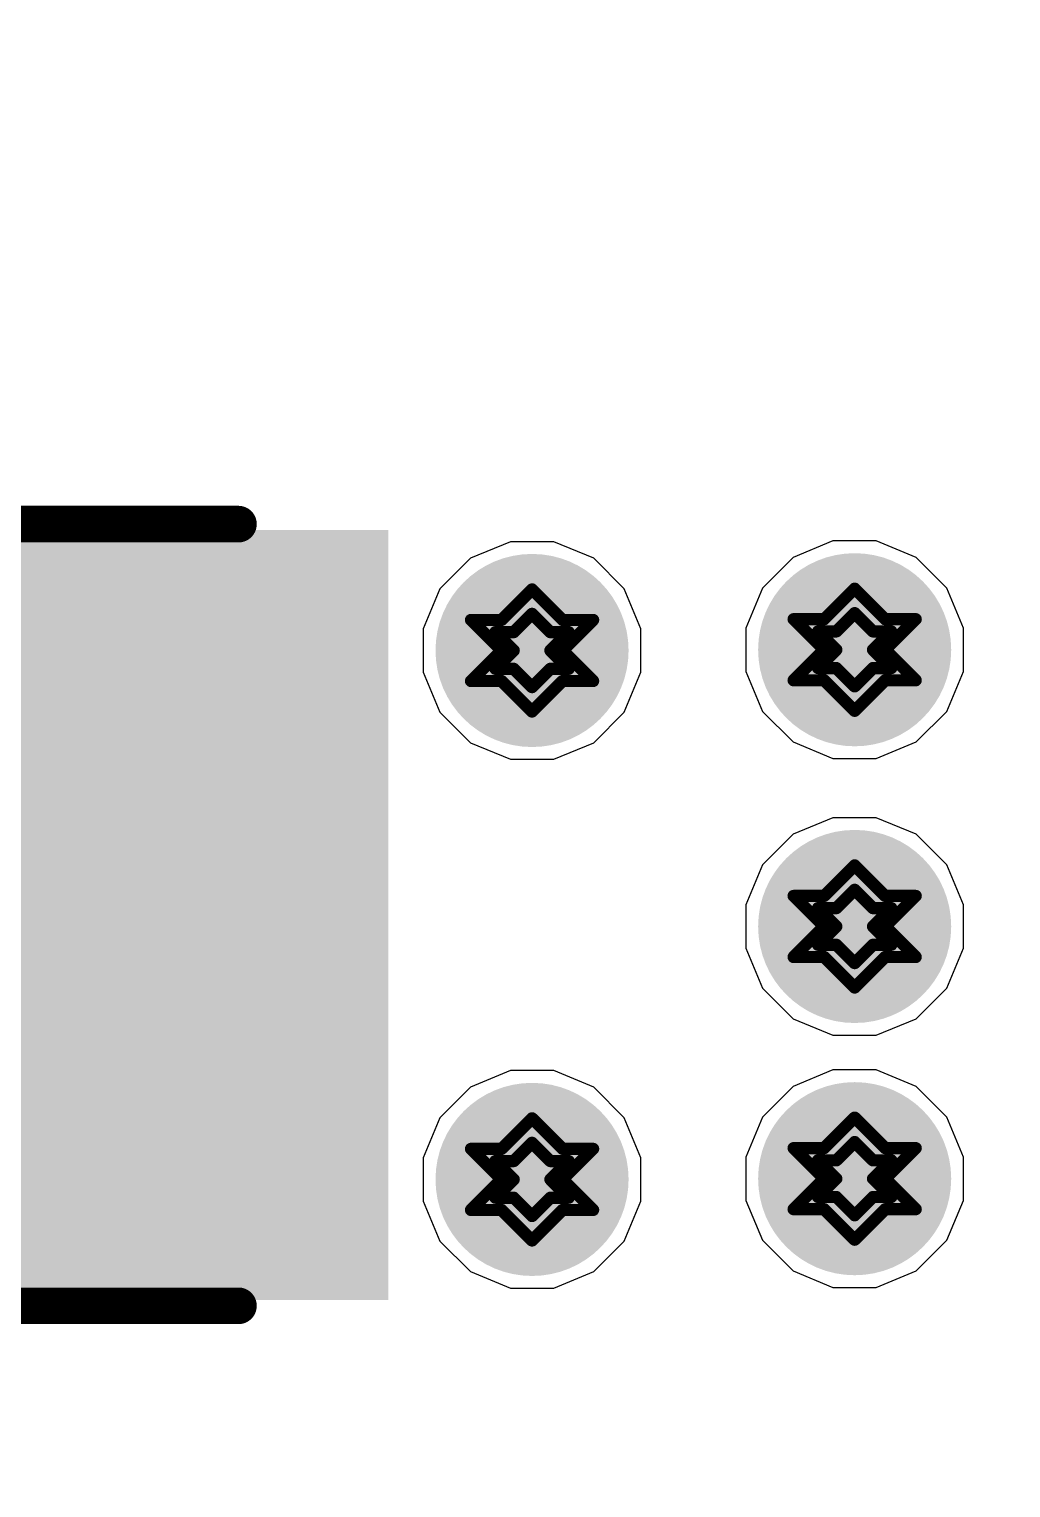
# Model space of a CAD drawing. Header units: inches. Extents: x -2.7 to 10.9, y -2.9 to 7.4.
# Drawn here: x 1.5075 to 1.6683, y -1.1561 to -0.9173 of the extents above; entities that cross this region are included whole.
import ezdxf

# ---------------------------------------------------------------- set-up
doc = ezdxf.new("R2010")
doc.units = ezdxf.units.IN
doc.header["$MEASUREMENT"] = 0
for name, color, linetype in [('Board Outline', 216, 'Continuous'), ('Bottom Layer', 5, 'Continuous'), ('Bottom Overlay', 54, 'Continuous'), ('Bottom Paste', 16, 'Continuous'), ('Bottom Solder', 6, 'Continuous'), ('Drill Drawing', 1, 'Continuous'), ('Layer 2', 16, 'Continuous'), ('Layer 3', 76, 'Continuous'), ('Top Layer', 1, 'Continuous'), ('Top Solder', 216, 'Continuous'), ('Via Holes', 16, 'Continuous')]:
    doc.layers.add(name, color=color, linetype=linetype)

# ---------------------------------------------------------------- blocks, each defined once
blk = doc.blocks.new('CASE_B_B_325')
at = {"layer": 'Bottom Layer'}
for points in [[(-0.03346, 0.05906), (-0.03346, -0.05906), (-0.10039, -0.05906), (-0.10039, 0.05906)], [(0.10039, 0.05906), (0.10039, -0.05906), (0.03346, -0.05906), (0.03346, 0.05906)]]:
    blk.add_hatch(color=5, dxfattribs=at).paths.add_polyline_path(points)
at = {"layer": 'Bottom Paste'}
for points in [[(-0.03346, 0.05906), (-0.03346, -0.05906), (-0.10039, -0.05906), (-0.10039, 0.05906)], [(0.10039, 0.05906), (0.10039, -0.05906), (0.03346, -0.05906), (0.03346, 0.05906)]]:
    blk.add_hatch(color=16, dxfattribs=at).paths.add_polyline_path(points)
at = {"layer": 'Bottom Solder'}
for points in [[(-0.02946, 0.06306), (-0.02946, -0.06306), (-0.10439, -0.06306), (-0.10439, 0.06306)], [(0.10439, 0.06306), (0.10439, -0.06306), (0.02946, -0.06306), (0.02946, 0.06306)]]:
    blk.add_hatch(color=6, dxfattribs=at).paths.add_polyline_path(points)
at = {"layer": 'Bottom Overlay'}
for points in [[(-0.07615, 0.064, 0.006, 0.006, 0), (0.07985, 0.064, 0.006, 0.006, 0)], [(-0.119, -0.016, 0.005, 0.005, 0), (-0.119, 0.01, 0.005, 0.005, 0)], [(-0.132, -0.002, 0.005, 0.005, 0), (-0.106, -0.002, 0.005, 0.005, 0)], [(-0.07615, -0.064, 0.006, 0.006, 0), (0.07985, -0.064, 0.006, 0.006, 0)]]:
    blk.add_lwpolyline(points, format="xyseb", dxfattribs=at)
for points in [[(-0.07765, 0.064, 0.003, 0.003, 1), (-0.07465, 0.064, 0.003, 0.003, 1)], [(0.07835, 0.064, 0.003, 0.003, 1), (0.08135, 0.064, 0.003, 0.003, 1)], [(-0.12025, 0.01, 0.0025, 0.0025, 1), (-0.11775, 0.01, 0.0025, 0.0025, 1)], [(-0.13325, -0.002, 0.0025, 0.0025, 1), (-0.13075, -0.002, 0.0025, 0.0025, 1)], [(-0.10725, -0.002, 0.0025, 0.0025, 1), (-0.10475, -0.002, 0.0025, 0.0025, 1)], [(-0.12025, -0.016, 0.0025, 0.0025, 1), (-0.11775, -0.016, 0.0025, 0.0025, 1)], [(-0.07765, -0.064, 0.003, 0.003, 1), (-0.07465, -0.064, 0.003, 0.003, 1)], [(0.07835, -0.064, 0.003, 0.003, 1), (0.08135, -0.064, 0.003, 0.003, 1)]]:
    blk.add_lwpolyline(points, format="xyseb", close=True, dxfattribs=at)

msp = doc.modelspace()

# ---------------------------------------------------------------- hatches: boundary and pattern name
at = {"layer": 'Bottom Layer'}
h = msp.add_hatch(color=5, dxfattribs=at)
edge = h.paths.add_edge_path()
edge.add_arc((1.58986, -1.019), 0.01181, 0, 360)
h = msp.add_hatch(color=5, dxfattribs=at)
edge = h.paths.add_edge_path()
edge.add_arc((1.64269, -1.01888), 0.01181, 0, 360)
h = msp.add_hatch(color=5, dxfattribs=at)
edge = h.paths.add_edge_path()
edge.add_arc((1.64269, -1.06419), 0.01181, 0, 360)
h = msp.add_hatch(color=5, dxfattribs=at)
edge = h.paths.add_edge_path()
edge.add_arc((1.58986, -1.10561), 0.01181, 0, 360)
h = msp.add_hatch(color=5, dxfattribs=at)
edge = h.paths.add_edge_path()
edge.add_arc((1.64269, -1.10549), 0.01181, 0, 360)
at = {"layer": 'Bottom Solder'}
h = msp.add_hatch(color=6, dxfattribs=at)
edge = h.paths.add_edge_path()
edge.add_arc((1.64269, -1.01888), 0.01581, 0, 360)
h = msp.add_hatch(color=6, dxfattribs=at)
edge = h.paths.add_edge_path()
edge.add_arc((1.58986, -1.019), 0.01581, 0, 360)
h = msp.add_hatch(color=6, dxfattribs=at)
edge = h.paths.add_edge_path()
edge.add_arc((1.64269, -1.06419), 0.01581, 0, 360)
h = msp.add_hatch(color=6, dxfattribs=at)
edge = h.paths.add_edge_path()
edge.add_arc((1.58986, -1.10561), 0.01581, 0, 360)
h = msp.add_hatch(color=6, dxfattribs=at)
edge = h.paths.add_edge_path()
edge.add_arc((1.64269, -1.10549), 0.01581, 0, 360)
at = {"layer": 'Layer 2'}
h = msp.add_hatch(color=16, dxfattribs=at)
edge = h.paths.add_edge_path()
edge.add_arc((1.58986, -1.019), 0.01181, 0, 360)
h = msp.add_hatch(color=16, dxfattribs=at)
edge = h.paths.add_edge_path()
edge.add_arc((1.64269, -1.01888), 0.01181, 0, 360)
h = msp.add_hatch(color=16, dxfattribs=at)
edge = h.paths.add_edge_path()
edge.add_arc((1.64269, -1.06419), 0.01181, 0, 360)
h = msp.add_hatch(color=16, dxfattribs=at)
edge = h.paths.add_edge_path()
edge.add_arc((1.58986, -1.10561), 0.01181, 0, 360)
h = msp.add_hatch(color=16, dxfattribs=at)
edge = h.paths.add_edge_path()
edge.add_arc((1.64269, -1.10549), 0.01181, 0, 360)
at = {"layer": 'Layer 3'}
h = msp.add_hatch(color=76, dxfattribs=at)
edge = h.paths.add_edge_path()
edge.add_arc((1.58986, -1.019), 0.01181, 0, 360)
h = msp.add_hatch(color=76, dxfattribs=at)
edge = h.paths.add_edge_path()
edge.add_arc((1.64269, -1.01888), 0.01181, 0, 360)
h = msp.add_hatch(color=76, dxfattribs=at)
edge = h.paths.add_edge_path()
edge.add_arc((1.64269, -1.06419), 0.01181, 0, 360)
h = msp.add_hatch(color=76, dxfattribs=at)
edge = h.paths.add_edge_path()
edge.add_arc((1.58986, -1.10561), 0.01181, 0, 360)
h = msp.add_hatch(color=76, dxfattribs=at)
edge = h.paths.add_edge_path()
edge.add_arc((1.64269, -1.10549), 0.01181, 0, 360)
at = {"layer": 'Top Layer'}
h = msp.add_hatch(color=1, dxfattribs=at)
edge = h.paths.add_edge_path()
edge.add_arc((1.58986, -1.019), 0.01181, 0, 360)
h = msp.add_hatch(color=1, dxfattribs=at)
edge = h.paths.add_edge_path()
edge.add_arc((1.64269, -1.01888), 0.01181, 0, 360)
h = msp.add_hatch(color=1, dxfattribs=at)
edge = h.paths.add_edge_path()
edge.add_arc((1.64269, -1.06419), 0.01181, 0, 360)
h = msp.add_hatch(color=1, dxfattribs=at)
edge = h.paths.add_edge_path()
edge.add_arc((1.58986, -1.10561), 0.01181, 0, 360)
h = msp.add_hatch(color=1, dxfattribs=at)
edge = h.paths.add_edge_path()
edge.add_arc((1.64269, -1.10549), 0.01181, 0, 360)
at = {"layer": 'Top Solder'}
h = msp.add_hatch(color=216, dxfattribs=at)
edge = h.paths.add_edge_path()
edge.add_arc((1.64269, -1.01888), 0.01581, 0, 360)
h = msp.add_hatch(color=216, dxfattribs=at)
edge = h.paths.add_edge_path()
edge.add_arc((1.58986, -1.019), 0.01581, 0, 360)
h = msp.add_hatch(color=216, dxfattribs=at)
edge = h.paths.add_edge_path()
edge.add_arc((1.64269, -1.06419), 0.01581, 0, 360)
h = msp.add_hatch(color=216, dxfattribs=at)
edge = h.paths.add_edge_path()
edge.add_arc((1.58986, -1.10561), 0.01581, 0, 360)
h = msp.add_hatch(color=216, dxfattribs=at)
edge = h.paths.add_edge_path()
edge.add_arc((1.64269, -1.10549), 0.01581, 0, 360)
at = {"layer": 'Via Holes'}
h = msp.add_hatch(color=7, dxfattribs=at)
edge = h.paths.add_edge_path()
edge.add_arc((1.58986, -1.019), 0.00591, 0, 360)
h = msp.add_hatch(color=7, dxfattribs=at)
edge = h.paths.add_edge_path()
edge.add_arc((1.64269, -1.01888), 0.00591, 0, 360)
h = msp.add_hatch(color=7, dxfattribs=at)
edge = h.paths.add_edge_path()
edge.add_arc((1.64269, -1.06419), 0.00591, 0, 360)
h = msp.add_hatch(color=7, dxfattribs=at)
edge = h.paths.add_edge_path()
edge.add_arc((1.58986, -1.10561), 0.00591, 0, 360)
h = msp.add_hatch(color=7, dxfattribs=at)
edge = h.paths.add_edge_path()
edge.add_arc((1.64269, -1.10549), 0.00591, 0, 360)

# ---------------------------------------------------------------- linework, layer by layer
at = {"layer": 'Board Outline'}
msp.add_lwpolyline([(2.84412, -0.24125, 0.005, 0.005, -0.741893), (-2.49969, -1.37795, 0.005, 0.005, 0)], format="xyseb", dxfattribs=at)
at = {"layer": 'Drill Drawing'}
for points in [[(1.63769, -1.01388, 0.002, 0.002, 0), (1.64269, -1.00888, 0.002, 0.002, 0)], [(1.64269, -1.00888, 0.002, 0.002, 0), (1.64769, -1.01388, 0.002, 0.002, 0)], [(1.58486, -1.014, 0.002, 0.002, 0), (1.58986, -1.009, 0.002, 0.002, 0)], [(1.58986, -1.009, 0.002, 0.002, 0), (1.59486, -1.014, 0.002, 0.002, 0)], [(1.58686, -1.016, 0.002, 0.002, 0), (1.58986, -1.013, 0.002, 0.002, 0)], [(1.58986, -1.013, 0.002, 0.002, 0), (1.59286, -1.016, 0.002, 0.002, 0)], [(1.63969, -1.01588, 0.002, 0.002, 0), (1.64269, -1.01288, 0.002, 0.002, 0)], [(1.64269, -1.01288, 0.002, 0.002, 0), (1.64569, -1.01588, 0.002, 0.002, 0)], [(1.57986, -1.014, 0.002, 0.002, 0), (1.58486, -1.019, 0.002, 0.002, 0)], [(1.57986, -1.014, 0.002, 0.002, 0), (1.58486, -1.014, 0.002, 0.002, 0)], [(1.58386, -1.016, 0.002, 0.002, 0), (1.58686, -1.019, 0.002, 0.002, 0)], [(1.58386, -1.016, 0.002, 0.002, 0), (1.58686, -1.016, 0.002, 0.002, 0)], [(1.59286, -1.016, 0.002, 0.002, 0), (1.59586, -1.016, 0.002, 0.002, 0)], [(1.59286, -1.019, 0.002, 0.002, 0), (1.59586, -1.016, 0.002, 0.002, 0)], [(1.59486, -1.014, 0.002, 0.002, 0), (1.59986, -1.014, 0.002, 0.002, 0)], [(1.59486, -1.019, 0.002, 0.002, 0), (1.59986, -1.014, 0.002, 0.002, 0)], [(1.63269, -1.01388, 0.002, 0.002, 0), (1.63769, -1.01888, 0.002, 0.002, 0)], [(1.63269, -1.01388, 0.002, 0.002, 0), (1.63769, -1.01388, 0.002, 0.002, 0)], [(1.63669, -1.01588, 0.002, 0.002, 0), (1.63969, -1.01888, 0.002, 0.002, 0)], [(1.63669, -1.01588, 0.002, 0.002, 0), (1.63969, -1.01588, 0.002, 0.002, 0)], [(1.64569, -1.01588, 0.002, 0.002, 0), (1.64869, -1.01588, 0.002, 0.002, 0)], [(1.64569, -1.01888, 0.002, 0.002, 0), (1.64869, -1.01588, 0.002, 0.002, 0)], [(1.64769, -1.01388, 0.002, 0.002, 0), (1.65269, -1.01388, 0.002, 0.002, 0)], [(1.64769, -1.01888, 0.002, 0.002, 0), (1.65269, -1.01388, 0.002, 0.002, 0)], [(1.57986, -1.024, 0.002, 0.002, 0), (1.58486, -1.019, 0.002, 0.002, 0)], [(1.58386, -1.022, 0.002, 0.002, 0), (1.58686, -1.019, 0.002, 0.002, 0)], [(1.59286, -1.019, 0.002, 0.002, 0), (1.59586, -1.022, 0.002, 0.002, 0)], [(1.59486, -1.019, 0.002, 0.002, 0), (1.59986, -1.024, 0.002, 0.002, 0)], [(1.63269, -1.02388, 0.002, 0.002, 0), (1.63769, -1.01888, 0.002, 0.002, 0)], [(1.63669, -1.02188, 0.002, 0.002, 0), (1.63969, -1.01888, 0.002, 0.002, 0)], [(1.64569, -1.01888, 0.002, 0.002, 0), (1.64869, -1.02188, 0.002, 0.002, 0)], [(1.64769, -1.01888, 0.002, 0.002, 0), (1.65269, -1.02388, 0.002, 0.002, 0)], [(1.58386, -1.022, 0.002, 0.002, 0), (1.58686, -1.022, 0.002, 0.002, 0)], [(1.58686, -1.022, 0.002, 0.002, 0), (1.58986, -1.025, 0.002, 0.002, 0)], [(1.58986, -1.025, 0.002, 0.002, 0), (1.59286, -1.022, 0.002, 0.002, 0)], [(1.59286, -1.022, 0.002, 0.002, 0), (1.59586, -1.022, 0.002, 0.002, 0)], [(1.63669, -1.02188, 0.002, 0.002, 0), (1.63969, -1.02188, 0.002, 0.002, 0)], [(1.63969, -1.02188, 0.002, 0.002, 0), (1.64269, -1.02488, 0.002, 0.002, 0)], [(1.64269, -1.02488, 0.002, 0.002, 0), (1.64569, -1.02188, 0.002, 0.002, 0)], [(1.64569, -1.02188, 0.002, 0.002, 0), (1.64869, -1.02188, 0.002, 0.002, 0)], [(1.57986, -1.024, 0.002, 0.002, 0), (1.58486, -1.024, 0.002, 0.002, 0)], [(1.58486, -1.024, 0.002, 0.002, 0), (1.58986, -1.029, 0.002, 0.002, 0)], [(1.58986, -1.029, 0.002, 0.002, 0), (1.59486, -1.024, 0.002, 0.002, 0)], [(1.59486, -1.024, 0.002, 0.002, 0), (1.59986, -1.024, 0.002, 0.002, 0)], [(1.63269, -1.02388, 0.002, 0.002, 0), (1.63769, -1.02388, 0.002, 0.002, 0)], [(1.63769, -1.02388, 0.002, 0.002, 0), (1.64269, -1.02888, 0.002, 0.002, 0)], [(1.64269, -1.02888, 0.002, 0.002, 0), (1.64769, -1.02388, 0.002, 0.002, 0)], [(1.64769, -1.02388, 0.002, 0.002, 0), (1.65269, -1.02388, 0.002, 0.002, 0)], [(1.63769, -1.05919, 0.002, 0.002, 0), (1.64269, -1.05419, 0.002, 0.002, 0)], [(1.64269, -1.05419, 0.002, 0.002, 0), (1.64769, -1.05919, 0.002, 0.002, 0)], [(1.63969, -1.06119, 0.002, 0.002, 0), (1.64269, -1.05819, 0.002, 0.002, 0)], [(1.64269, -1.05819, 0.002, 0.002, 0), (1.64569, -1.06119, 0.002, 0.002, 0)], [(1.63269, -1.05919, 0.002, 0.002, 0), (1.63769, -1.06419, 0.002, 0.002, 0)], [(1.63269, -1.05919, 0.002, 0.002, 0), (1.63769, -1.05919, 0.002, 0.002, 0)], [(1.63669, -1.06119, 0.002, 0.002, 0), (1.63969, -1.06419, 0.002, 0.002, 0)], [(1.63669, -1.06119, 0.002, 0.002, 0), (1.63969, -1.06119, 0.002, 0.002, 0)], [(1.64569, -1.06119, 0.002, 0.002, 0), (1.64869, -1.06119, 0.002, 0.002, 0)], [(1.64569, -1.06419, 0.002, 0.002, 0), (1.64869, -1.06119, 0.002, 0.002, 0)], [(1.64769, -1.05919, 0.002, 0.002, 0), (1.65269, -1.05919, 0.002, 0.002, 0)], [(1.64769, -1.06419, 0.002, 0.002, 0), (1.65269, -1.05919, 0.002, 0.002, 0)], [(1.63269, -1.06919, 0.002, 0.002, 0), (1.63769, -1.06419, 0.002, 0.002, 0)], [(1.63669, -1.06719, 0.002, 0.002, 0), (1.63969, -1.06419, 0.002, 0.002, 0)], [(1.64569, -1.06419, 0.002, 0.002, 0), (1.64869, -1.06719, 0.002, 0.002, 0)], [(1.64769, -1.06419, 0.002, 0.002, 0), (1.65269, -1.06919, 0.002, 0.002, 0)], [(1.63669, -1.06719, 0.002, 0.002, 0), (1.63969, -1.06719, 0.002, 0.002, 0)], [(1.63969, -1.06719, 0.002, 0.002, 0), (1.64269, -1.07019, 0.002, 0.002, 0)], [(1.64269, -1.07019, 0.002, 0.002, 0), (1.64569, -1.06719, 0.002, 0.002, 0)], [(1.64569, -1.06719, 0.002, 0.002, 0), (1.64869, -1.06719, 0.002, 0.002, 0)], [(1.63269, -1.06919, 0.002, 0.002, 0), (1.63769, -1.06919, 0.002, 0.002, 0)], [(1.63769, -1.06919, 0.002, 0.002, 0), (1.64269, -1.07419, 0.002, 0.002, 0)], [(1.64269, -1.07419, 0.002, 0.002, 0), (1.64769, -1.06919, 0.002, 0.002, 0)], [(1.64769, -1.06919, 0.002, 0.002, 0), (1.65269, -1.06919, 0.002, 0.002, 0)], [(1.58486, -1.10061, 0.002, 0.002, 0), (1.58986, -1.09561, 0.002, 0.002, 0)], [(1.58986, -1.09561, 0.002, 0.002, 0), (1.59486, -1.10061, 0.002, 0.002, 0)], [(1.63769, -1.10049, 0.002, 0.002, 0), (1.64269, -1.09549, 0.002, 0.002, 0)], [(1.64269, -1.09549, 0.002, 0.002, 0), (1.64769, -1.10049, 0.002, 0.002, 0)], [(1.58686, -1.10261, 0.002, 0.002, 0), (1.58986, -1.09961, 0.002, 0.002, 0)], [(1.58986, -1.09961, 0.002, 0.002, 0), (1.59286, -1.10261, 0.002, 0.002, 0)], [(1.63969, -1.10249, 0.002, 0.002, 0), (1.64269, -1.09949, 0.002, 0.002, 0)], [(1.64269, -1.09949, 0.002, 0.002, 0), (1.64569, -1.10249, 0.002, 0.002, 0)], [(1.57986, -1.10061, 0.002, 0.002, 0), (1.58486, -1.10561, 0.002, 0.002, 0)], [(1.57986, -1.10061, 0.002, 0.002, 0), (1.58486, -1.10061, 0.002, 0.002, 0)], [(1.59486, -1.10061, 0.002, 0.002, 0), (1.59986, -1.10061, 0.002, 0.002, 0)], [(1.59486, -1.10561, 0.002, 0.002, 0), (1.59986, -1.10061, 0.002, 0.002, 0)], [(1.63269, -1.10049, 0.002, 0.002, 0), (1.63769, -1.10549, 0.002, 0.002, 0)], [(1.63269, -1.10049, 0.002, 0.002, 0), (1.63769, -1.10049, 0.002, 0.002, 0)], [(1.64769, -1.10049, 0.002, 0.002, 0), (1.65269, -1.10049, 0.002, 0.002, 0)], [(1.64769, -1.10549, 0.002, 0.002, 0), (1.65269, -1.10049, 0.002, 0.002, 0)], [(1.58386, -1.10261, 0.002, 0.002, 0), (1.58686, -1.10561, 0.002, 0.002, 0)], [(1.58386, -1.10261, 0.002, 0.002, 0), (1.58686, -1.10261, 0.002, 0.002, 0)], [(1.59286, -1.10261, 0.002, 0.002, 0), (1.59586, -1.10261, 0.002, 0.002, 0)], [(1.59286, -1.10561, 0.002, 0.002, 0), (1.59586, -1.10261, 0.002, 0.002, 0)], [(1.63669, -1.10249, 0.002, 0.002, 0), (1.63969, -1.10549, 0.002, 0.002, 0)], [(1.63669, -1.10249, 0.002, 0.002, 0), (1.63969, -1.10249, 0.002, 0.002, 0)], [(1.64569, -1.10249, 0.002, 0.002, 0), (1.64869, -1.10249, 0.002, 0.002, 0)], [(1.64569, -1.10549, 0.002, 0.002, 0), (1.64869, -1.10249, 0.002, 0.002, 0)], [(1.57986, -1.11061, 0.002, 0.002, 0), (1.58486, -1.10561, 0.002, 0.002, 0)], [(1.58386, -1.10861, 0.002, 0.002, 0), (1.58686, -1.10561, 0.002, 0.002, 0)], [(1.59286, -1.10561, 0.002, 0.002, 0), (1.59586, -1.10861, 0.002, 0.002, 0)], [(1.59486, -1.10561, 0.002, 0.002, 0), (1.59986, -1.11061, 0.002, 0.002, 0)], [(1.63269, -1.11049, 0.002, 0.002, 0), (1.63769, -1.10549, 0.002, 0.002, 0)], [(1.63669, -1.10849, 0.002, 0.002, 0), (1.63969, -1.10549, 0.002, 0.002, 0)], [(1.64569, -1.10549, 0.002, 0.002, 0), (1.64869, -1.10849, 0.002, 0.002, 0)], [(1.64769, -1.10549, 0.002, 0.002, 0), (1.65269, -1.11049, 0.002, 0.002, 0)], [(1.58386, -1.10861, 0.002, 0.002, 0), (1.58686, -1.10861, 0.002, 0.002, 0)], [(1.58686, -1.10861, 0.002, 0.002, 0), (1.58986, -1.11161, 0.002, 0.002, 0)], [(1.58986, -1.11161, 0.002, 0.002, 0), (1.59286, -1.10861, 0.002, 0.002, 0)], [(1.59286, -1.10861, 0.002, 0.002, 0), (1.59586, -1.10861, 0.002, 0.002, 0)], [(1.63669, -1.10849, 0.002, 0.002, 0), (1.63969, -1.10849, 0.002, 0.002, 0)], [(1.63969, -1.10849, 0.002, 0.002, 0), (1.64269, -1.11149, 0.002, 0.002, 0)], [(1.64269, -1.11149, 0.002, 0.002, 0), (1.64569, -1.10849, 0.002, 0.002, 0)], [(1.64569, -1.10849, 0.002, 0.002, 0), (1.64869, -1.10849, 0.002, 0.002, 0)], [(1.57986, -1.11061, 0.002, 0.002, 0), (1.58486, -1.11061, 0.002, 0.002, 0)], [(1.58486, -1.11061, 0.002, 0.002, 0), (1.58986, -1.11561, 0.002, 0.002, 0)], [(1.58986, -1.11561, 0.002, 0.002, 0), (1.59486, -1.11061, 0.002, 0.002, 0)], [(1.59486, -1.11061, 0.002, 0.002, 0), (1.59986, -1.11061, 0.002, 0.002, 0)], [(1.63269, -1.11049, 0.002, 0.002, 0), (1.63769, -1.11049, 0.002, 0.002, 0)], [(1.63769, -1.11049, 0.002, 0.002, 0), (1.64269, -1.11549, 0.002, 0.002, 0)], [(1.64269, -1.11549, 0.002, 0.002, 0), (1.64769, -1.11049, 0.002, 0.002, 0)], [(1.64769, -1.11049, 0.002, 0.002, 0), (1.65269, -1.11049, 0.002, 0.002, 0)]]:
    msp.add_lwpolyline(points, format="xyseb", dxfattribs=at)
for points in [[(1.64219, -1.00888, 0.001, 0.001, 1), (1.64319, -1.00888, 0.001, 0.001, 1)], [(1.64219, -1.00888, 0.001, 0.001, 1), (1.64319, -1.00888, 0.001, 0.001, 1)], [(1.58936, -1.009, 0.001, 0.001, 1), (1.59036, -1.009, 0.001, 0.001, 1)], [(1.58936, -1.009, 0.001, 0.001, 1), (1.59036, -1.009, 0.001, 0.001, 1)], [(1.58936, -1.013, 0.001, 0.001, 1), (1.59036, -1.013, 0.001, 0.001, 1)], [(1.58936, -1.013, 0.001, 0.001, 1), (1.59036, -1.013, 0.001, 0.001, 1)], [(1.64219, -1.01288, 0.001, 0.001, 1), (1.64319, -1.01288, 0.001, 0.001, 1)], [(1.64219, -1.01288, 0.001, 0.001, 1), (1.64319, -1.01288, 0.001, 0.001, 1)], [(1.57936, -1.014, 0.001, 0.001, 1), (1.58036, -1.014, 0.001, 0.001, 1)], [(1.57936, -1.014, 0.001, 0.001, 1), (1.58036, -1.014, 0.001, 0.001, 1)], [(1.58336, -1.016, 0.001, 0.001, 1), (1.58436, -1.016, 0.001, 0.001, 1)], [(1.58336, -1.016, 0.001, 0.001, 1), (1.58436, -1.016, 0.001, 0.001, 1)], [(1.58436, -1.014, 0.001, 0.001, 1), (1.58536, -1.014, 0.001, 0.001, 1)], [(1.58436, -1.014, 0.001, 0.001, 1), (1.58536, -1.014, 0.001, 0.001, 1)], [(1.58636, -1.016, 0.001, 0.001, 1), (1.58736, -1.016, 0.001, 0.001, 1)], [(1.58636, -1.016, 0.001, 0.001, 1), (1.58736, -1.016, 0.001, 0.001, 1)], [(1.59236, -1.016, 0.001, 0.001, 1), (1.59336, -1.016, 0.001, 0.001, 1)], [(1.59236, -1.016, 0.001, 0.001, 1), (1.59336, -1.016, 0.001, 0.001, 1)], [(1.59436, -1.014, 0.001, 0.001, 1), (1.59536, -1.014, 0.001, 0.001, 1)], [(1.59436, -1.014, 0.001, 0.001, 1), (1.59536, -1.014, 0.001, 0.001, 1)], [(1.59536, -1.016, 0.001, 0.001, 1), (1.59636, -1.016, 0.001, 0.001, 1)], [(1.59536, -1.016, 0.001, 0.001, 1), (1.59636, -1.016, 0.001, 0.001, 1)], [(1.59936, -1.014, 0.001, 0.001, 1), (1.60036, -1.014, 0.001, 0.001, 1)], [(1.59936, -1.014, 0.001, 0.001, 1), (1.60036, -1.014, 0.001, 0.001, 1)], [(1.63219, -1.01388, 0.001, 0.001, 1), (1.63319, -1.01388, 0.001, 0.001, 1)], [(1.63219, -1.01388, 0.001, 0.001, 1), (1.63319, -1.01388, 0.001, 0.001, 1)], [(1.63619, -1.01588, 0.001, 0.001, 1), (1.63719, -1.01588, 0.001, 0.001, 1)], [(1.63619, -1.01588, 0.001, 0.001, 1), (1.63719, -1.01588, 0.001, 0.001, 1)], [(1.63719, -1.01388, 0.001, 0.001, 1), (1.63819, -1.01388, 0.001, 0.001, 1)], [(1.63719, -1.01388, 0.001, 0.001, 1), (1.63819, -1.01388, 0.001, 0.001, 1)], [(1.63919, -1.01588, 0.001, 0.001, 1), (1.64019, -1.01588, 0.001, 0.001, 1)], [(1.63919, -1.01588, 0.001, 0.001, 1), (1.64019, -1.01588, 0.001, 0.001, 1)], [(1.64519, -1.01588, 0.001, 0.001, 1), (1.64619, -1.01588, 0.001, 0.001, 1)], [(1.64519, -1.01588, 0.001, 0.001, 1), (1.64619, -1.01588, 0.001, 0.001, 1)], [(1.64719, -1.01388, 0.001, 0.001, 1), (1.64819, -1.01388, 0.001, 0.001, 1)], [(1.64719, -1.01388, 0.001, 0.001, 1), (1.64819, -1.01388, 0.001, 0.001, 1)], [(1.64819, -1.01588, 0.001, 0.001, 1), (1.64919, -1.01588, 0.001, 0.001, 1)], [(1.64819, -1.01588, 0.001, 0.001, 1), (1.64919, -1.01588, 0.001, 0.001, 1)], [(1.65219, -1.01388, 0.001, 0.001, 1), (1.65319, -1.01388, 0.001, 0.001, 1)], [(1.65219, -1.01388, 0.001, 0.001, 1), (1.65319, -1.01388, 0.001, 0.001, 1)], [(1.58436, -1.019, 0.001, 0.001, 1), (1.58536, -1.019, 0.001, 0.001, 1)], [(1.58436, -1.019, 0.001, 0.001, 1), (1.58536, -1.019, 0.001, 0.001, 1)], [(1.58636, -1.019, 0.001, 0.001, 1), (1.58736, -1.019, 0.001, 0.001, 1)], [(1.58636, -1.019, 0.001, 0.001, 1), (1.58736, -1.019, 0.001, 0.001, 1)], [(1.59236, -1.019, 0.001, 0.001, 1), (1.59336, -1.019, 0.001, 0.001, 1)], [(1.59236, -1.019, 0.001, 0.001, 1), (1.59336, -1.019, 0.001, 0.001, 1)], [(1.59436, -1.019, 0.001, 0.001, 1), (1.59536, -1.019, 0.001, 0.001, 1)], [(1.59436, -1.019, 0.001, 0.001, 1), (1.59536, -1.019, 0.001, 0.001, 1)], [(1.63719, -1.01888, 0.001, 0.001, 1), (1.63819, -1.01888, 0.001, 0.001, 1)], [(1.63719, -1.01888, 0.001, 0.001, 1), (1.63819, -1.01888, 0.001, 0.001, 1)], [(1.63919, -1.01888, 0.001, 0.001, 1), (1.64019, -1.01888, 0.001, 0.001, 1)], [(1.63919, -1.01888, 0.001, 0.001, 1), (1.64019, -1.01888, 0.001, 0.001, 1)], [(1.64519, -1.01888, 0.001, 0.001, 1), (1.64619, -1.01888, 0.001, 0.001, 1)], [(1.64519, -1.01888, 0.001, 0.001, 1), (1.64619, -1.01888, 0.001, 0.001, 1)], [(1.64719, -1.01888, 0.001, 0.001, 1), (1.64819, -1.01888, 0.001, 0.001, 1)], [(1.64719, -1.01888, 0.001, 0.001, 1), (1.64819, -1.01888, 0.001, 0.001, 1)], [(1.58336, -1.022, 0.001, 0.001, 1), (1.58436, -1.022, 0.001, 0.001, 1)], [(1.58336, -1.022, 0.001, 0.001, 1), (1.58436, -1.022, 0.001, 0.001, 1)], [(1.58636, -1.022, 0.001, 0.001, 1), (1.58736, -1.022, 0.001, 0.001, 1)], [(1.58636, -1.022, 0.001, 0.001, 1), (1.58736, -1.022, 0.001, 0.001, 1)], [(1.59236, -1.022, 0.001, 0.001, 1), (1.59336, -1.022, 0.001, 0.001, 1)], [(1.59236, -1.022, 0.001, 0.001, 1), (1.59336, -1.022, 0.001, 0.001, 1)], [(1.59536, -1.022, 0.001, 0.001, 1), (1.59636, -1.022, 0.001, 0.001, 1)], [(1.59536, -1.022, 0.001, 0.001, 1), (1.59636, -1.022, 0.001, 0.001, 1)], [(1.63619, -1.02188, 0.001, 0.001, 1), (1.63719, -1.02188, 0.001, 0.001, 1)], [(1.63619, -1.02188, 0.001, 0.001, 1), (1.63719, -1.02188, 0.001, 0.001, 1)], [(1.63919, -1.02188, 0.001, 0.001, 1), (1.64019, -1.02188, 0.001, 0.001, 1)], [(1.63919, -1.02188, 0.001, 0.001, 1), (1.64019, -1.02188, 0.001, 0.001, 1)], [(1.64519, -1.02188, 0.001, 0.001, 1), (1.64619, -1.02188, 0.001, 0.001, 1)], [(1.64519, -1.02188, 0.001, 0.001, 1), (1.64619, -1.02188, 0.001, 0.001, 1)], [(1.64819, -1.02188, 0.001, 0.001, 1), (1.64919, -1.02188, 0.001, 0.001, 1)], [(1.64819, -1.02188, 0.001, 0.001, 1), (1.64919, -1.02188, 0.001, 0.001, 1)], [(1.57936, -1.024, 0.001, 0.001, 1), (1.58036, -1.024, 0.001, 0.001, 1)], [(1.57936, -1.024, 0.001, 0.001, 1), (1.58036, -1.024, 0.001, 0.001, 1)], [(1.58436, -1.024, 0.001, 0.001, 1), (1.58536, -1.024, 0.001, 0.001, 1)], [(1.58436, -1.024, 0.001, 0.001, 1), (1.58536, -1.024, 0.001, 0.001, 1)], [(1.58936, -1.025, 0.001, 0.001, 1), (1.59036, -1.025, 0.001, 0.001, 1)], [(1.58936, -1.025, 0.001, 0.001, 1), (1.59036, -1.025, 0.001, 0.001, 1)], [(1.59436, -1.024, 0.001, 0.001, 1), (1.59536, -1.024, 0.001, 0.001, 1)], [(1.59436, -1.024, 0.001, 0.001, 1), (1.59536, -1.024, 0.001, 0.001, 1)], [(1.59936, -1.024, 0.001, 0.001, 1), (1.60036, -1.024, 0.001, 0.001, 1)], [(1.59936, -1.024, 0.001, 0.001, 1), (1.60036, -1.024, 0.001, 0.001, 1)], [(1.63219, -1.02388, 0.001, 0.001, 1), (1.63319, -1.02388, 0.001, 0.001, 1)], [(1.63219, -1.02388, 0.001, 0.001, 1), (1.63319, -1.02388, 0.001, 0.001, 1)], [(1.63719, -1.02388, 0.001, 0.001, 1), (1.63819, -1.02388, 0.001, 0.001, 1)], [(1.63719, -1.02388, 0.001, 0.001, 1), (1.63819, -1.02388, 0.001, 0.001, 1)], [(1.64219, -1.02488, 0.001, 0.001, 1), (1.64319, -1.02488, 0.001, 0.001, 1)], [(1.64219, -1.02488, 0.001, 0.001, 1), (1.64319, -1.02488, 0.001, 0.001, 1)], [(1.64719, -1.02388, 0.001, 0.001, 1), (1.64819, -1.02388, 0.001, 0.001, 1)], [(1.64719, -1.02388, 0.001, 0.001, 1), (1.64819, -1.02388, 0.001, 0.001, 1)], [(1.65219, -1.02388, 0.001, 0.001, 1), (1.65319, -1.02388, 0.001, 0.001, 1)], [(1.65219, -1.02388, 0.001, 0.001, 1), (1.65319, -1.02388, 0.001, 0.001, 1)], [(1.58936, -1.029, 0.001, 0.001, 1), (1.59036, -1.029, 0.001, 0.001, 1)], [(1.58936, -1.029, 0.001, 0.001, 1), (1.59036, -1.029, 0.001, 0.001, 1)], [(1.64219, -1.02888, 0.001, 0.001, 1), (1.64319, -1.02888, 0.001, 0.001, 1)], [(1.64219, -1.02888, 0.001, 0.001, 1), (1.64319, -1.02888, 0.001, 0.001, 1)], [(1.64219, -1.05419, 0.001, 0.001, 1), (1.64319, -1.05419, 0.001, 0.001, 1)], [(1.64219, -1.05419, 0.001, 0.001, 1), (1.64319, -1.05419, 0.001, 0.001, 1)], [(1.64219, -1.05819, 0.001, 0.001, 1), (1.64319, -1.05819, 0.001, 0.001, 1)], [(1.64219, -1.05819, 0.001, 0.001, 1), (1.64319, -1.05819, 0.001, 0.001, 1)], [(1.63219, -1.05919, 0.001, 0.001, 1), (1.63319, -1.05919, 0.001, 0.001, 1)], [(1.63219, -1.05919, 0.001, 0.001, 1), (1.63319, -1.05919, 0.001, 0.001, 1)], [(1.63619, -1.06119, 0.001, 0.001, 1), (1.63719, -1.06119, 0.001, 0.001, 1)], [(1.63619, -1.06119, 0.001, 0.001, 1), (1.63719, -1.06119, 0.001, 0.001, 1)], [(1.63719, -1.05919, 0.001, 0.001, 1), (1.63819, -1.05919, 0.001, 0.001, 1)], [(1.63719, -1.05919, 0.001, 0.001, 1), (1.63819, -1.05919, 0.001, 0.001, 1)], [(1.63919, -1.06119, 0.001, 0.001, 1), (1.64019, -1.06119, 0.001, 0.001, 1)], [(1.63919, -1.06119, 0.001, 0.001, 1), (1.64019, -1.06119, 0.001, 0.001, 1)], [(1.64519, -1.06119, 0.001, 0.001, 1), (1.64619, -1.06119, 0.001, 0.001, 1)], [(1.64519, -1.06119, 0.001, 0.001, 1), (1.64619, -1.06119, 0.001, 0.001, 1)], [(1.64719, -1.05919, 0.001, 0.001, 1), (1.64819, -1.05919, 0.001, 0.001, 1)], [(1.64719, -1.05919, 0.001, 0.001, 1), (1.64819, -1.05919, 0.001, 0.001, 1)], [(1.64819, -1.06119, 0.001, 0.001, 1), (1.64919, -1.06119, 0.001, 0.001, 1)], [(1.64819, -1.06119, 0.001, 0.001, 1), (1.64919, -1.06119, 0.001, 0.001, 1)], [(1.65219, -1.05919, 0.001, 0.001, 1), (1.65319, -1.05919, 0.001, 0.001, 1)], [(1.65219, -1.05919, 0.001, 0.001, 1), (1.65319, -1.05919, 0.001, 0.001, 1)], [(1.63719, -1.06419, 0.001, 0.001, 1), (1.63819, -1.06419, 0.001, 0.001, 1)], [(1.63719, -1.06419, 0.001, 0.001, 1), (1.63819, -1.06419, 0.001, 0.001, 1)], [(1.63919, -1.06419, 0.001, 0.001, 1), (1.64019, -1.06419, 0.001, 0.001, 1)], [(1.63919, -1.06419, 0.001, 0.001, 1), (1.64019, -1.06419, 0.001, 0.001, 1)], [(1.64519, -1.06419, 0.001, 0.001, 1), (1.64619, -1.06419, 0.001, 0.001, 1)], [(1.64519, -1.06419, 0.001, 0.001, 1), (1.64619, -1.06419, 0.001, 0.001, 1)], [(1.64719, -1.06419, 0.001, 0.001, 1), (1.64819, -1.06419, 0.001, 0.001, 1)], [(1.64719, -1.06419, 0.001, 0.001, 1), (1.64819, -1.06419, 0.001, 0.001, 1)], [(1.63619, -1.06719, 0.001, 0.001, 1), (1.63719, -1.06719, 0.001, 0.001, 1)], [(1.63619, -1.06719, 0.001, 0.001, 1), (1.63719, -1.06719, 0.001, 0.001, 1)], [(1.63919, -1.06719, 0.001, 0.001, 1), (1.64019, -1.06719, 0.001, 0.001, 1)], [(1.63919, -1.06719, 0.001, 0.001, 1), (1.64019, -1.06719, 0.001, 0.001, 1)], [(1.64519, -1.06719, 0.001, 0.001, 1), (1.64619, -1.06719, 0.001, 0.001, 1)], [(1.64519, -1.06719, 0.001, 0.001, 1), (1.64619, -1.06719, 0.001, 0.001, 1)], [(1.64819, -1.06719, 0.001, 0.001, 1), (1.64919, -1.06719, 0.001, 0.001, 1)], [(1.64819, -1.06719, 0.001, 0.001, 1), (1.64919, -1.06719, 0.001, 0.001, 1)], [(1.63219, -1.06919, 0.001, 0.001, 1), (1.63319, -1.06919, 0.001, 0.001, 1)], [(1.63219, -1.06919, 0.001, 0.001, 1), (1.63319, -1.06919, 0.001, 0.001, 1)], [(1.63719, -1.06919, 0.001, 0.001, 1), (1.63819, -1.06919, 0.001, 0.001, 1)], [(1.63719, -1.06919, 0.001, 0.001, 1), (1.63819, -1.06919, 0.001, 0.001, 1)], [(1.64219, -1.07019, 0.001, 0.001, 1), (1.64319, -1.07019, 0.001, 0.001, 1)], [(1.64219, -1.07019, 0.001, 0.001, 1), (1.64319, -1.07019, 0.001, 0.001, 1)], [(1.64719, -1.06919, 0.001, 0.001, 1), (1.64819, -1.06919, 0.001, 0.001, 1)], [(1.64719, -1.06919, 0.001, 0.001, 1), (1.64819, -1.06919, 0.001, 0.001, 1)], [(1.65219, -1.06919, 0.001, 0.001, 1), (1.65319, -1.06919, 0.001, 0.001, 1)], [(1.65219, -1.06919, 0.001, 0.001, 1), (1.65319, -1.06919, 0.001, 0.001, 1)], [(1.64219, -1.07419, 0.001, 0.001, 1), (1.64319, -1.07419, 0.001, 0.001, 1)], [(1.64219, -1.07419, 0.001, 0.001, 1), (1.64319, -1.07419, 0.001, 0.001, 1)], [(1.58936, -1.09561, 0.001, 0.001, 1), (1.59036, -1.09561, 0.001, 0.001, 1)], [(1.58936, -1.09561, 0.001, 0.001, 1), (1.59036, -1.09561, 0.001, 0.001, 1)], [(1.64219, -1.09549, 0.001, 0.001, 1), (1.64319, -1.09549, 0.001, 0.001, 1)], [(1.64219, -1.09549, 0.001, 0.001, 1), (1.64319, -1.09549, 0.001, 0.001, 1)], [(1.58936, -1.09961, 0.001, 0.001, 1), (1.59036, -1.09961, 0.001, 0.001, 1)], [(1.58936, -1.09961, 0.001, 0.001, 1), (1.59036, -1.09961, 0.001, 0.001, 1)], [(1.64219, -1.09949, 0.001, 0.001, 1), (1.64319, -1.09949, 0.001, 0.001, 1)], [(1.64219, -1.09949, 0.001, 0.001, 1), (1.64319, -1.09949, 0.001, 0.001, 1)], [(1.57936, -1.10061, 0.001, 0.001, 1), (1.58036, -1.10061, 0.001, 0.001, 1)], [(1.57936, -1.10061, 0.001, 0.001, 1), (1.58036, -1.10061, 0.001, 0.001, 1)], [(1.58436, -1.10061, 0.001, 0.001, 1), (1.58536, -1.10061, 0.001, 0.001, 1)], [(1.58436, -1.10061, 0.001, 0.001, 1), (1.58536, -1.10061, 0.001, 0.001, 1)], [(1.59436, -1.10061, 0.001, 0.001, 1), (1.59536, -1.10061, 0.001, 0.001, 1)], [(1.59436, -1.10061, 0.001, 0.001, 1), (1.59536, -1.10061, 0.001, 0.001, 1)], [(1.59936, -1.10061, 0.001, 0.001, 1), (1.60036, -1.10061, 0.001, 0.001, 1)], [(1.59936, -1.10061, 0.001, 0.001, 1), (1.60036, -1.10061, 0.001, 0.001, 1)], [(1.63219, -1.10049, 0.001, 0.001, 1), (1.63319, -1.10049, 0.001, 0.001, 1)], [(1.63219, -1.10049, 0.001, 0.001, 1), (1.63319, -1.10049, 0.001, 0.001, 1)], [(1.63719, -1.10049, 0.001, 0.001, 1), (1.63819, -1.10049, 0.001, 0.001, 1)], [(1.63719, -1.10049, 0.001, 0.001, 1), (1.63819, -1.10049, 0.001, 0.001, 1)], [(1.64719, -1.10049, 0.001, 0.001, 1), (1.64819, -1.10049, 0.001, 0.001, 1)], [(1.64719, -1.10049, 0.001, 0.001, 1), (1.64819, -1.10049, 0.001, 0.001, 1)], [(1.65219, -1.10049, 0.001, 0.001, 1), (1.65319, -1.10049, 0.001, 0.001, 1)], [(1.65219, -1.10049, 0.001, 0.001, 1), (1.65319, -1.10049, 0.001, 0.001, 1)], [(1.58336, -1.10261, 0.001, 0.001, 1), (1.58436, -1.10261, 0.001, 0.001, 1)], [(1.58336, -1.10261, 0.001, 0.001, 1), (1.58436, -1.10261, 0.001, 0.001, 1)], [(1.58636, -1.10261, 0.001, 0.001, 1), (1.58736, -1.10261, 0.001, 0.001, 1)], [(1.58636, -1.10261, 0.001, 0.001, 1), (1.58736, -1.10261, 0.001, 0.001, 1)], [(1.59236, -1.10261, 0.001, 0.001, 1), (1.59336, -1.10261, 0.001, 0.001, 1)], [(1.59236, -1.10261, 0.001, 0.001, 1), (1.59336, -1.10261, 0.001, 0.001, 1)], [(1.59536, -1.10261, 0.001, 0.001, 1), (1.59636, -1.10261, 0.001, 0.001, 1)], [(1.59536, -1.10261, 0.001, 0.001, 1), (1.59636, -1.10261, 0.001, 0.001, 1)], [(1.63619, -1.10249, 0.001, 0.001, 1), (1.63719, -1.10249, 0.001, 0.001, 1)], [(1.63619, -1.10249, 0.001, 0.001, 1), (1.63719, -1.10249, 0.001, 0.001, 1)], [(1.63919, -1.10249, 0.001, 0.001, 1), (1.64019, -1.10249, 0.001, 0.001, 1)], [(1.63919, -1.10249, 0.001, 0.001, 1), (1.64019, -1.10249, 0.001, 0.001, 1)], [(1.64519, -1.10249, 0.001, 0.001, 1), (1.64619, -1.10249, 0.001, 0.001, 1)], [(1.64519, -1.10249, 0.001, 0.001, 1), (1.64619, -1.10249, 0.001, 0.001, 1)], [(1.64819, -1.10249, 0.001, 0.001, 1), (1.64919, -1.10249, 0.001, 0.001, 1)], [(1.64819, -1.10249, 0.001, 0.001, 1), (1.64919, -1.10249, 0.001, 0.001, 1)], [(1.58436, -1.10561, 0.001, 0.001, 1), (1.58536, -1.10561, 0.001, 0.001, 1)], [(1.58436, -1.10561, 0.001, 0.001, 1), (1.58536, -1.10561, 0.001, 0.001, 1)], [(1.58636, -1.10561, 0.001, 0.001, 1), (1.58736, -1.10561, 0.001, 0.001, 1)], [(1.58636, -1.10561, 0.001, 0.001, 1), (1.58736, -1.10561, 0.001, 0.001, 1)], [(1.59236, -1.10561, 0.001, 0.001, 1), (1.59336, -1.10561, 0.001, 0.001, 1)], [(1.59236, -1.10561, 0.001, 0.001, 1), (1.59336, -1.10561, 0.001, 0.001, 1)], [(1.59436, -1.10561, 0.001, 0.001, 1), (1.59536, -1.10561, 0.001, 0.001, 1)], [(1.59436, -1.10561, 0.001, 0.001, 1), (1.59536, -1.10561, 0.001, 0.001, 1)], [(1.63719, -1.10549, 0.001, 0.001, 1), (1.63819, -1.10549, 0.001, 0.001, 1)], [(1.63719, -1.10549, 0.001, 0.001, 1), (1.63819, -1.10549, 0.001, 0.001, 1)], [(1.63919, -1.10549, 0.001, 0.001, 1), (1.64019, -1.10549, 0.001, 0.001, 1)], [(1.63919, -1.10549, 0.001, 0.001, 1), (1.64019, -1.10549, 0.001, 0.001, 1)], [(1.64519, -1.10549, 0.001, 0.001, 1), (1.64619, -1.10549, 0.001, 0.001, 1)], [(1.64519, -1.10549, 0.001, 0.001, 1), (1.64619, -1.10549, 0.001, 0.001, 1)], [(1.64719, -1.10549, 0.001, 0.001, 1), (1.64819, -1.10549, 0.001, 0.001, 1)], [(1.64719, -1.10549, 0.001, 0.001, 1), (1.64819, -1.10549, 0.001, 0.001, 1)], [(1.58336, -1.10861, 0.001, 0.001, 1), (1.58436, -1.10861, 0.001, 0.001, 1)], [(1.58336, -1.10861, 0.001, 0.001, 1), (1.58436, -1.10861, 0.001, 0.001, 1)], [(1.58636, -1.10861, 0.001, 0.001, 1), (1.58736, -1.10861, 0.001, 0.001, 1)], [(1.58636, -1.10861, 0.001, 0.001, 1), (1.58736, -1.10861, 0.001, 0.001, 1)], [(1.59236, -1.10861, 0.001, 0.001, 1), (1.59336, -1.10861, 0.001, 0.001, 1)], [(1.59236, -1.10861, 0.001, 0.001, 1), (1.59336, -1.10861, 0.001, 0.001, 1)], [(1.59536, -1.10861, 0.001, 0.001, 1), (1.59636, -1.10861, 0.001, 0.001, 1)], [(1.59536, -1.10861, 0.001, 0.001, 1), (1.59636, -1.10861, 0.001, 0.001, 1)], [(1.63619, -1.10849, 0.001, 0.001, 1), (1.63719, -1.10849, 0.001, 0.001, 1)], [(1.63619, -1.10849, 0.001, 0.001, 1), (1.63719, -1.10849, 0.001, 0.001, 1)], [(1.63919, -1.10849, 0.001, 0.001, 1), (1.64019, -1.10849, 0.001, 0.001, 1)], [(1.63919, -1.10849, 0.001, 0.001, 1), (1.64019, -1.10849, 0.001, 0.001, 1)], [(1.64519, -1.10849, 0.001, 0.001, 1), (1.64619, -1.10849, 0.001, 0.001, 1)], [(1.64519, -1.10849, 0.001, 0.001, 1), (1.64619, -1.10849, 0.001, 0.001, 1)], [(1.64819, -1.10849, 0.001, 0.001, 1), (1.64919, -1.10849, 0.001, 0.001, 1)], [(1.64819, -1.10849, 0.001, 0.001, 1), (1.64919, -1.10849, 0.001, 0.001, 1)], [(1.57936, -1.11061, 0.001, 0.001, 1), (1.58036, -1.11061, 0.001, 0.001, 1)], [(1.57936, -1.11061, 0.001, 0.001, 1), (1.58036, -1.11061, 0.001, 0.001, 1)], [(1.58436, -1.11061, 0.001, 0.001, 1), (1.58536, -1.11061, 0.001, 0.001, 1)], [(1.58436, -1.11061, 0.001, 0.001, 1), (1.58536, -1.11061, 0.001, 0.001, 1)], [(1.58936, -1.11161, 0.001, 0.001, 1), (1.59036, -1.11161, 0.001, 0.001, 1)], [(1.58936, -1.11161, 0.001, 0.001, 1), (1.59036, -1.11161, 0.001, 0.001, 1)], [(1.59436, -1.11061, 0.001, 0.001, 1), (1.59536, -1.11061, 0.001, 0.001, 1)], [(1.59436, -1.11061, 0.001, 0.001, 1), (1.59536, -1.11061, 0.001, 0.001, 1)], [(1.59936, -1.11061, 0.001, 0.001, 1), (1.60036, -1.11061, 0.001, 0.001, 1)], [(1.59936, -1.11061, 0.001, 0.001, 1), (1.60036, -1.11061, 0.001, 0.001, 1)], [(1.63219, -1.11049, 0.001, 0.001, 1), (1.63319, -1.11049, 0.001, 0.001, 1)], [(1.63219, -1.11049, 0.001, 0.001, 1), (1.63319, -1.11049, 0.001, 0.001, 1)], [(1.63719, -1.11049, 0.001, 0.001, 1), (1.63819, -1.11049, 0.001, 0.001, 1)], [(1.63719, -1.11049, 0.001, 0.001, 1), (1.63819, -1.11049, 0.001, 0.001, 1)], [(1.64219, -1.11149, 0.001, 0.001, 1), (1.64319, -1.11149, 0.001, 0.001, 1)], [(1.64219, -1.11149, 0.001, 0.001, 1), (1.64319, -1.11149, 0.001, 0.001, 1)], [(1.64719, -1.11049, 0.001, 0.001, 1), (1.64819, -1.11049, 0.001, 0.001, 1)], [(1.64719, -1.11049, 0.001, 0.001, 1), (1.64819, -1.11049, 0.001, 0.001, 1)], [(1.65219, -1.11049, 0.001, 0.001, 1), (1.65319, -1.11049, 0.001, 0.001, 1)], [(1.65219, -1.11049, 0.001, 0.001, 1), (1.65319, -1.11049, 0.001, 0.001, 1)], [(1.58936, -1.11561, 0.001, 0.001, 1), (1.59036, -1.11561, 0.001, 0.001, 1)], [(1.58936, -1.11561, 0.001, 0.001, 1), (1.59036, -1.11561, 0.001, 0.001, 1)], [(1.64219, -1.11549, 0.001, 0.001, 1), (1.64319, -1.11549, 0.001, 0.001, 1)], [(1.64219, -1.11549, 0.001, 0.001, 1), (1.64319, -1.11549, 0.001, 0.001, 1)]]:
    msp.add_lwpolyline(points, format="xyseb", close=True, dxfattribs=at)
at = {"layer": 'Layer 3'}
for p, q in [((1.58632, -1.00119), (1.57977, -1.0039)), ((1.5934, -1.00119), (1.58632, -1.00119)), ((1.59995, -1.0039), (1.5934, -1.00119)), ((1.63914, -1.00107), (1.6326, -1.00378)), ((1.64623, -1.00107), (1.63914, -1.00107)), ((1.65277, -1.00378), (1.64623, -1.00107)), ((1.57977, -1.0039), (1.57476, -1.00891)), ((1.60496, -1.00891), (1.59995, -1.0039)), ((1.6326, -1.00378), (1.62759, -1.00879)), ((1.65778, -1.00879), (1.65277, -1.00378)), ((1.57476, -1.00891), (1.57205, -1.01546)), ((1.60767, -1.01546), (1.60496, -1.00891)), ((1.62759, -1.00879), (1.62487, -1.01534)), ((1.6605, -1.01534), (1.65778, -1.00879)), ((1.57205, -1.01546), (1.57205, -1.02254)), ((1.60767, -1.02254), (1.60767, -1.01546)), ((1.62487, -1.01534), (1.62487, -1.02242)), ((1.6605, -1.02242), (1.6605, -1.01534)), ((1.57205, -1.02254), (1.57476, -1.02909)), ((1.60496, -1.02909), (1.60767, -1.02254)), ((1.62487, -1.02242), (1.62759, -1.02897)), ((1.65778, -1.02897), (1.6605, -1.02242)), ((1.57476, -1.02909), (1.57977, -1.0341)), ((1.59995, -1.0341), (1.60496, -1.02909)), ((1.62759, -1.02897), (1.6326, -1.03398)), ((1.65277, -1.03398), (1.65778, -1.02897)), ((1.57977, -1.0341), (1.58632, -1.03681)), ((1.5934, -1.03681), (1.59995, -1.0341)), ((1.6326, -1.03398), (1.63914, -1.03669)), ((1.64623, -1.03669), (1.65277, -1.03398)), ((1.58632, -1.03681), (1.5934, -1.03681)), ((1.63914, -1.03669), (1.64623, -1.03669)), ((1.63914, -1.04638), (1.6326, -1.04909)), ((1.64623, -1.04638), (1.63914, -1.04638)), ((1.65277, -1.04909), (1.64623, -1.04638)), ((1.6326, -1.04909), (1.62759, -1.0541)), ((1.65778, -1.0541), (1.65277, -1.04909)), ((1.62759, -1.0541), (1.62487, -1.06064)), ((1.6605, -1.06064), (1.65778, -1.0541)), ((1.62487, -1.06064), (1.62487, -1.06773)), ((1.6605, -1.06773), (1.6605, -1.06064)), ((1.62487, -1.06773), (1.62759, -1.07428)), ((1.65778, -1.07428), (1.6605, -1.06773)), ((1.62759, -1.07428), (1.6326, -1.07929)), ((1.65277, -1.07929), (1.65778, -1.07428)), ((1.6326, -1.07929), (1.63914, -1.082)), ((1.64623, -1.082), (1.65277, -1.07929)), ((1.63914, -1.082), (1.64623, -1.082)), ((1.58632, -1.0878), (1.57977, -1.09051)), ((1.5934, -1.0878), (1.58632, -1.0878)), ((1.59995, -1.09051), (1.5934, -1.0878)), ((1.63914, -1.08768), (1.6326, -1.09039)), ((1.64623, -1.08768), (1.63914, -1.08768)), ((1.65277, -1.09039), (1.64623, -1.08768)), ((1.57977, -1.09051), (1.57476, -1.09552)), ((1.60496, -1.09552), (1.59995, -1.09051)), ((1.6326, -1.09039), (1.62759, -1.0954)), ((1.65778, -1.0954), (1.65277, -1.09039)), ((1.57476, -1.09552), (1.57205, -1.10207)), ((1.60767, -1.10207), (1.60496, -1.09552)), ((1.62759, -1.0954), (1.62487, -1.10195)), ((1.6605, -1.10195), (1.65778, -1.0954)), ((1.57205, -1.10207), (1.57205, -1.10915)), ((1.60767, -1.10915), (1.60767, -1.10207)), ((1.62487, -1.10195), (1.62487, -1.10904)), ((1.6605, -1.10904), (1.6605, -1.10195)), ((1.57205, -1.10915), (1.57476, -1.1157)), ((1.60496, -1.1157), (1.60767, -1.10915)), ((1.62487, -1.10904), (1.62759, -1.11558)), ((1.65778, -1.11558), (1.6605, -1.10904)), ((1.57476, -1.1157), (1.57977, -1.12071)), ((1.59995, -1.12071), (1.60496, -1.1157)), ((1.62759, -1.11558), (1.6326, -1.12059)), ((1.65277, -1.12059), (1.65778, -1.11558)), ((1.57977, -1.12071), (1.58632, -1.12342)), ((1.5934, -1.12342), (1.59995, -1.12071)), ((1.6326, -1.12059), (1.63914, -1.1233)), ((1.64623, -1.1233), (1.65277, -1.12059)), ((1.58632, -1.12342), (1.5934, -1.12342)), ((1.63914, -1.1233), (1.64623, -1.1233))]:
    msp.add_line(p, q, dxfattribs=at)

# ---------------------------------------------------------------- block references
msp.add_blockref('CASE_B_B_325', (1.46193, -1.06231))

doc.saveas('drawing.dxf')
